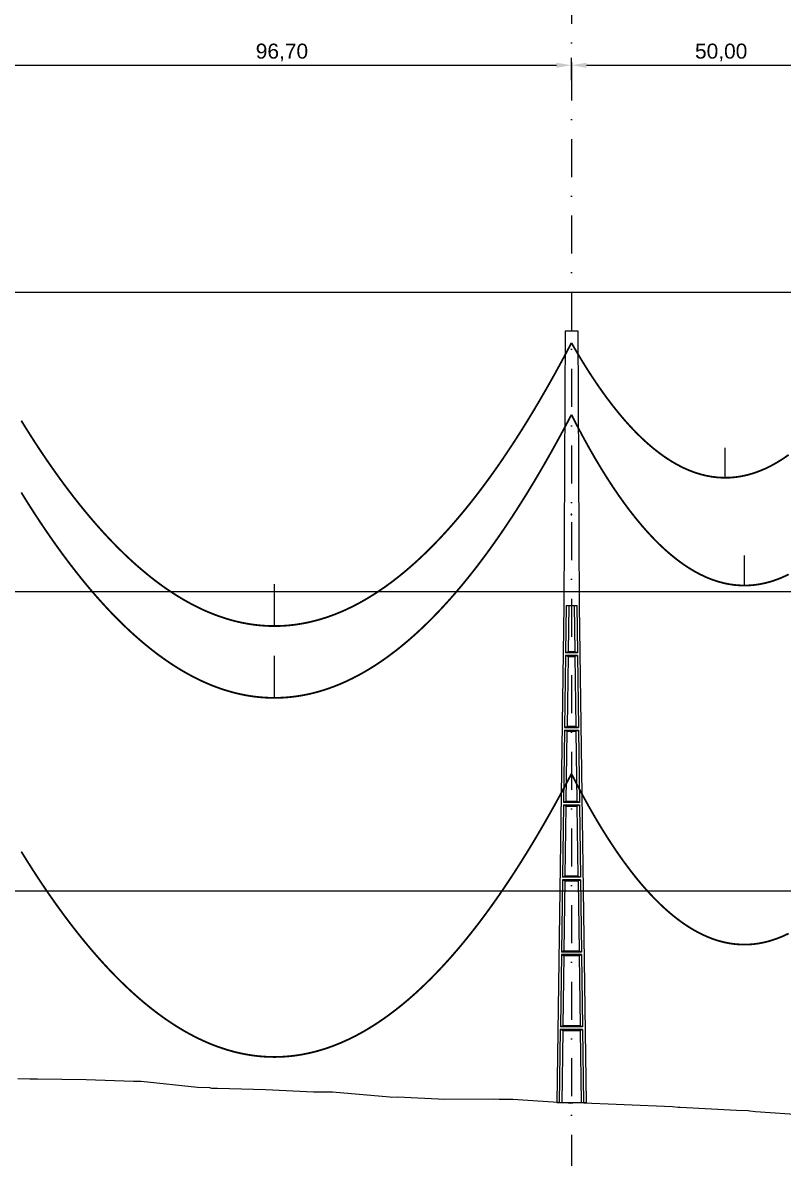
# Model space of a CAD drawing. Header units: metres. Extents: x -121 to 9872, y 3505 to 10721.
# Drawn here: x 9457.8 to 9584.9, y 8755.3 to 8945 of the extents above; entities that cross this region are included whole.
import ezdxf

# ---------------------------------------------------------------- set-up
doc = ezdxf.new("R2010")
doc.units = ezdxf.units.M
doc.header["$PDMODE"] = 2
doc.linetypes.add('DASHDOT', pattern=[25.4, 12.7, -6.35, 0, -6.35])
for name, color, linetype in [('CON-EOL- CA MAGNOLIA', 210, 'Continuous'), ('CON-EOL- PROJEÇÃO', 22, 'Continuous'), ('cotas', 7, 'Continuous'), ('Grade', 9, 'Continuous'), ('Ind.Rot', 8, 'DASHDOT'), ('Modelo_CotaTerreno_Perfil', 7, 'Continuous'), ('POSTE DT', 7, 'Continuous')]:
    doc.layers.add(name, color=color, linetype=linetype)
doc.styles.get("Standard").update_dxf_attribs({"font": 'arial.ttf'})
doc.dimstyles.new('ISO-25', dxfattribs={"dimtxt": 2.5, "dimasz": 2.5, "dimexe": 1.25, "dimexo": 0.625, "dimtad": 1, "dimzin": 1, "dimtxsty": 'Standard', "dimcen": 2.5, "dimaunit": 1, "dimadec": 3, "dimazin": 3, "dimtfac": 1, "dimtmove": 0, "dimatfit": 3, "dimfxlon": 1, "dimarcsym": 0})

# ---------------------------------------------------------------- blocks, each defined once
blk = doc.blocks.new('*U10')
at = {"layer": 'POSTE DT', "extrusion": (0, 1, 0)}
for p, q in [((-3.31, 406.59), (-4.05, 262)), ((-3.31, 406.59), (3.31, 406.59)), ((3.31, 406.59), (4.06, 262)), ((-4.05, 262), (-7.72, 0)), ((-4.05, 262), (-4.05, 262)), ((-2.73, 262), (-3.08, 237.05)), ((-2.73, 262), (2.75, 262)), ((-1.42, 262), (-1.77, 237.57)), ((1.43, 262), (1.77, 237.57)), ((2.75, 262), (3.1, 237.05)), ((4.06, 262), (7.72, 0)), ((-3.1, 235.74), (-3.63, 197.65)), ((3.11, 235.73), (-3.1, 235.74)), ((3.1, 237.05), (-3.08, 237.05)), ((-1.8, 235.21), (-2.32, 198.19)), ((1.8, 235.21), (2.32, 198.19)), ((3.11, 235.73), (3.65, 197.65)), ((-3.65, 196.34), (-4.19, 158.25)), ((-2.35, 195.8), (-2.87, 158.8)), ((2.35, 195.8), (2.87, 158.8)), ((3.66, 196.34), (4.2, 158.25)), ((-4.21, 156.94), (-4.74, 118.85)), ((-2.9, 156.39), (-3.42, 119.41)), ((2.91, 156.39), (3.42, 119.41)), ((4.21, 156.94), (4.75, 118.85)), ((-4.76, 117.54), (-5.29, 79.45)), ((4.77, 117.54), (-4.76, 117.54)), ((4.75, 118.85), (-4.74, 118.85)), ((-3.46, 116.98), (-3.97, 80.02)), ((3.46, 116.98), (3.98, 80.02)), ((4.77, 117.54), (5.3, 79.45)), ((-5.31, 78.14), (-5.85, 40.06)), ((5.32, 78.14), (-5.31, 78.14)), ((5.3, 79.45), (-5.29, 79.45)), ((5.32, 78.14), (5.85, 40.06)), ((-4.01, 77.57), (-4.53, 40.63)), ((4.01, 77.57), (4.53, 40.63)), ((-5.86, 38.74), (-6.41, 0)), ((5.87, 38.74), (-5.86, 38.74)), ((5.85, 40.06), (-5.85, 40.06)), ((-4.56, 38.17), (-5.1, 0)), ((4.56, 38.17), (5.1, 0)), ((5.87, 38.74), (6.41, 0)), ((-6.41, 0), (-7.72, 0)), ((-5.1, 0), (-6.41, 0)), ((5.1, 0), (-5.1, 0)), ((6.41, 0), (5.1, 0)), ((7.72, 0), (6.41, 0))]:
    blk.add_line(p, q, dxfattribs=at)
at = {"layer": 'POSTE DT', "ltscale": 3}
for points in [[(-3.63, 197.65), (3.65, 197.65)], [(-3.65, 196.34), (3.66, 196.34)], [(-4.21, 156.94), (4.21, 156.94)], [(4.2, 158.25), (-4.19, 158.25)]]:
    blk.add_lwpolyline(points, dxfattribs=at)
at = {"layer": 'POSTE DT'}
for points, knots in [([(0.25, 309.94), (0.25, 309.93), (0.25, 309.93), (0.25, 309.92), (0.25, 309.91), (0.25, 309.9), (0.25, 309.89), (0.24, 309.85), (0.22, 309.82), (0.19, 309.77), (0.16, 309.74), (0.11, 309.71), (0.08, 309.7), (0.01, 309.68), (-0.02, 309.68), (-0.08, 309.7), (-0.11, 309.71), (-0.16, 309.74), (-0.18, 309.76), (-0.21, 309.8), (-0.22, 309.82), (-0.24, 309.85), (-0.24, 309.87), (-0.25, 309.89), (-0.25, 309.9), (-0.25, 309.92), (-0.25, 309.92), (-0.25, 309.93), (-0.25, 309.94), (-0.25, 309.95), (-0.25, 309.95), (-0.25, 309.96), (-0.25, 309.97), (-0.24, 310), (-0.23, 310.02), (-0.21, 310.07), (-0.2, 310.09), (-0.15, 310.14), (-0.13, 310.15), (-0.07, 310.18), (-0.03, 310.19), (0.03, 310.19), (0.06, 310.18), (0.12, 310.16), (0.14, 310.14), (0.18, 310.11), (0.2, 310.09), (0.21, 310.06), (0.22, 310.05), (0.23, 310.04), (0.24, 310.01), (0.24, 309.99), (0.25, 309.97), (0.25, 309.96), (0.25, 309.95), (0.25, 309.94), (0.25, 309.94), (0.25, 309.94), (0.25, 309.94)], [-54.728303, -54.728303, -54.728303, -54.728303, -54.309038, -54.309038, -53.647169, -53.647169, -52.532885, -52.532885, -48.86224, -48.86224, -45.282765, -45.282765, -41.52867, -41.52867, -37.867486, -37.867486, -34.454589, -34.454589, -31.301423, -31.301423, -28.48103, -28.48103, -26.961755, -26.961755, -25.7544, -25.7544, -25.136228, -25.136228, -24.64409, -24.64409, -24.094201, -24.094201, -23.191199, -23.191199, -20.494482, -20.494482, -17.342863, -17.342863, -13.645538, -13.645538, -9.835989, -9.835989, -6.296781, -6.296781, -3.005029, -3.005029, 0, 0, 0, 1.527594, 1.527594, 3.697216, 3.697216, 4.489727, 4.489727, 5.01438, 5.01438, 5.095313, 5.095313, 5.095313, 5.095313]), ([(-3.1, 235.74), (-2.88, 235.65), (-2.67, 235.56), (-2.23, 235.39), (-2.02, 235.3), (-1.8, 235.21)], [0.055576, 0.055576, 0.055576, 0.055576, 56.767409, 56.767409, 113.50757, 113.50757, 113.50757, 113.50757]), ([(-1.77, 237.57), (-1.99, 237.49), (-2.21, 237.4), (-2.64, 237.22), (-2.86, 237.14), (-3.08, 237.05)], [0, 0, 0, 0, 56.660495, 56.660495, 113.412826, 113.412826, 113.412826, 113.412826]), ([(-1.8, 235.21), (-1.2, 235.21), (-0.6, 235.21), (0.6, 235.21), (1.2, 235.21), (1.8, 235.21)], [0, 0, 0, 0, 68.567797, 68.567797, 137.136247, 137.136247, 137.136247, 137.136247]), ([(1.77, 237.57), (1.18, 237.57), (0.59, 237.57), (-0.59, 237.57), (-1.18, 237.57), (-1.77, 237.57)], [0, 0, 0, 0, 67.306894, 67.306894, 134.614447, 134.614447, 134.614447, 134.614447]), ([(3.1, 237.05), (2.87, 237.14), (2.65, 237.23), (2.21, 237.4), (1.99, 237.49), (1.77, 237.57)], [0, 0, 0, 0, 56.738948, 56.738948, 113.38731, 113.38731, 113.38731, 113.38731]), ([(1.8, 235.21), (2.02, 235.3), (2.24, 235.38), (2.68, 235.56), (2.89, 235.65), (3.11, 235.73)], [0, 0, 0, 0, 56.845349, 56.845349, 113.599799, 113.599799, 113.599799, 113.599799]), ([(-2.32, 198.19), (-2.54, 198.1), (-2.76, 198.01), (-3.2, 197.83), (-3.41, 197.74), (-3.63, 197.65)], [0, 0, 0, 0, 63.412073, 63.412073, 126.777421, 126.777421, 126.777421, 126.777421]), ([(2.32, 198.19), (1.55, 198.19), (0.77, 198.19), (-0.77, 198.19), (-1.55, 198.19), (-2.32, 198.19)], [0, 0, 0, 0, 88.31008, 88.31008, 176.620652, 176.620652, 176.620652, 176.620652]), ([(3.65, 197.65), (3.43, 197.74), (3.2, 197.83), (2.76, 198.01), (2.54, 198.1), (2.32, 198.19)], [0, 0, 0, 0, 63.488119, 63.488119, 126.880939, 126.880939, 126.880939, 126.880939]), ([(-3.65, 196.34), (-3.43, 196.25), (-3.22, 196.16), (-2.78, 195.98), (-2.57, 195.89), (-2.35, 195.8)], [0.054307, 0.054307, 0.054307, 0.054307, 63.527131, 63.527131, 127.063246, 127.063246, 127.063246, 127.063246]), ([(-2.35, 195.8), (-1.57, 195.8), (-0.78, 195.8), (0.79, 195.8), (1.57, 195.8), (2.35, 195.8)], [0, 0, 0, 0, 89.585713, 89.585713, 179.17191, 179.17191, 179.17191, 179.17191]), ([(2.35, 195.8), (2.57, 195.89), (2.79, 195.98), (3.23, 196.16), (3.45, 196.25), (3.66, 196.34)], [0, 0, 0, 0, 63.60246, 63.60246, 127.109696, 127.109696, 127.109696, 127.109696]), ([(-4.21, 156.94), (-3.99, 156.85), (-3.77, 156.75), (-3.34, 156.57), (-3.12, 156.48), (-2.9, 156.39)], [0.053423, 0.053423, 0.053423, 0.053423, 70.429742, 70.429742, 140.90167, 140.90167, 140.90167, 140.90167]), ([(-2.87, 158.8), (-3.09, 158.71), (-3.31, 158.62), (-3.75, 158.43), (-3.97, 158.34), (-4.19, 158.25)], [0, 0, 0, 0, 70.301707, 70.301707, 140.590947, 140.590947, 140.590947, 140.590947]), ([(-2.9, 156.39), (-1.94, 156.39), (-0.97, 156.39), (0.97, 156.39), (1.94, 156.39), (2.91, 156.39)], [0, 0, 0, 0, 110.60219, 110.60219, 221.20473, 221.20473, 221.20473, 221.20473]), ([(2.87, 158.8), (1.92, 158.8), (0.96, 158.8), (-0.96, 158.8), (-1.91, 158.8), (-2.87, 158.8)], [0, 0, 0, 0, 109.314454, 109.314454, 218.629264, 218.629264, 218.629264, 218.629264]), ([(4.2, 158.25), (3.98, 158.34), (3.76, 158.44), (3.31, 158.62), (3.09, 158.71), (2.87, 158.8)], [0, 0, 0, 0, 70.379198, 70.379198, 140.659718, 140.659718, 140.659718, 140.659718]), ([(2.91, 156.39), (3.12, 156.48), (3.34, 156.57), (3.78, 156.75), (4, 156.85), (4.21, 156.94)], [0, 0, 0, 0, 70.506649, 70.506649, 140.914701, 140.914701, 140.914701, 140.914701]), ([(-4.76, 117.54), (-4.54, 117.45), (-4.32, 117.35), (-3.89, 117.17), (-3.67, 117.07), (-3.46, 116.98)], [0.052784, 0.052784, 0.052784, 0.052784, 77.438432, 77.438432, 154.950301, 154.950301, 154.950301, 154.950301]), ([(-3.42, 119.41), (-3.64, 119.32), (-3.86, 119.23), (-4.3, 119.04), (-4.52, 118.95), (-4.74, 118.85)], [0, 0, 0, 0, 77.299547, 77.299547, 154.618634, 154.618634, 154.618634, 154.618634]), ([(-3.46, 116.98), (-2.3, 116.98), (-1.15, 116.98), (1.15, 116.98), (2.31, 116.98), (3.46, 116.98)], [0, 0, 0, 0, 131.617604, 131.617604, 263.235447, 263.235447, 263.235447, 263.235447]), ([(3.42, 119.41), (2.28, 119.41), (1.14, 119.41), (-1.14, 119.41), (-2.28, 119.41), (-3.42, 119.41)], [0, 0, 0, 0, 130.319901, 130.319901, 260.640046, 260.640046, 260.640046, 260.640046]), ([(4.75, 118.85), (4.53, 118.95), (4.31, 119.04), (3.87, 119.23), (3.64, 119.32), (3.42, 119.41)], [0, 0, 0, 0, 77.381597, 77.381597, 154.66183, 154.66183, 154.66183, 154.66183]), ([(3.46, 116.98), (3.68, 117.07), (3.89, 117.17), (4.33, 117.35), (4.55, 117.45), (4.77, 117.54)], [0, 0, 0, 0, 77.520013, 77.520013, 154.938747, 154.938747, 154.938747, 154.938747]), ([(-5.31, 78.14), (-5.09, 78.05), (-4.88, 77.95), (-4.44, 77.76), (-4.23, 77.67), (-4.01, 77.57)], [0.052308, 0.052308, 0.052308, 0.052308, 84.527725, 84.527725, 169.158824, 169.158824, 169.158824, 169.158824]), ([(-3.97, 80.02), (-4.19, 79.93), (-4.41, 79.83), (-4.85, 79.64), (-5.07, 79.55), (-5.29, 79.45)], [0, 0, 0, 0, 84.379671, 84.379671, 168.809376, 168.809376, 168.809376, 168.809376]), ([(3.98, 80.02), (2.65, 80.02), (1.33, 80.02), (-1.32, 80.02), (-2.65, 80.02), (-3.97, 80.02)], [0, 0, 0, 0, 151.326157, 151.326157, 302.652465, 302.652465, 302.652465, 302.652465]), ([(5.3, 79.45), (5.08, 79.55), (4.86, 79.64), (4.42, 79.83), (4.2, 79.93), (3.98, 80.02)], [0, 0, 0, 0, 84.46863, 84.46863, 168.833721, 168.833721, 168.833721, 168.833721]), ([(4.01, 77.57), (4.23, 77.67), (4.45, 77.76), (4.88, 77.95), (5.1, 78.05), (5.32, 78.14)], [0, 0, 0, 0, 84.616316, 84.616316, 169.129178, 169.129178, 169.129178, 169.129178]), ([(-4.01, 77.57), (-2.67, 77.57), (-1.34, 77.57), (1.34, 77.57), (2.67, 77.57), (4.01, 77.57)], [0, 0, 0, 0, 152.632212, 152.632212, 305.264569, 305.264569, 305.264569, 305.264569]), ([(-5.86, 38.74), (-5.65, 38.65), (-5.43, 38.55), (-5, 38.36), (-4.78, 38.26), (-4.56, 38.17)], [0.026524, 0.026524, 0.026524, 0.026524, 91.679563, 91.679563, 183.466041, 183.466041, 183.466041, 183.466041]), ([(-4.53, 40.63), (-4.75, 40.53), (-4.97, 40.44), (-5.41, 40.25), (-5.63, 40.15), (-5.85, 40.06)], [0, 0, 0, 0, 91.523648, 91.523648, 183.126775, 183.126775, 183.126775, 183.126775]), ([(-4.56, 38.17), (-3.04, 38.17), (-1.52, 38.17), (1.52, 38.17), (3.04, 38.17), (4.56, 38.17)], [0, 0, 0, 0, 173.646192, 173.646192, 347.292451, 347.292451, 347.292451, 347.292451]), ([(4.53, 40.63), (3.02, 40.63), (1.51, 40.63), (-1.51, 40.63), (-3.02, 40.63), (-4.53, 40.63)], [0, 0, 0, 0, 172.33304, 172.33304, 344.666151, 344.666151, 344.666151, 344.666151]), ([(5.85, 40.06), (5.63, 40.15), (5.41, 40.25), (4.97, 40.44), (4.75, 40.53), (4.53, 40.63)], [0, 0, 0, 0, 91.621326, 91.621326, 183.137324, 183.137324, 183.137324, 183.137324]), ([(4.56, 38.17), (4.78, 38.26), (5, 38.36), (5.43, 38.55), (5.65, 38.65), (5.87, 38.74)], [0, 0, 0, 0, 91.776928, 91.776928, 183.448614, 183.448614, 183.448614, 183.448614])]:
    blk.add_open_spline(points, degree=3, knots=knots, dxfattribs=at)
blk = doc.blocks.new('*D160')
at = {"layer": 'cotas', "color": 0, "lineweight": -2, "transparency": 16777216}
for p, q in [((9452.77, 8935.43), (9452.77, 8939.18)), ((9549.47, 8935.43), (9549.47, 8939.18)), ((9455.27, 8937.93), (9546.97, 8937.93))]:
    blk.add_line(p, q, dxfattribs=at)
at = {"layer": 'cotas', "color": 0, "transparency": 16777216}
for points in [[(9455.27, 8938.35), (9455.27, 8937.51), (9452.77, 8937.93)], [(9546.97, 8938.35), (9546.97, 8937.51), (9549.47, 8937.93)]]:
    blk.add_solid(points, dxfattribs=at)
at = {"layer": 'Defpoints', "color": 0, "transparency": 16777216}
for p in [(9549.47, 8937.93), (9549.47, 8893.54), (9452.77, 8888.82)]:
    blk.add_point(p, dxfattribs=at)
at = {"layer": 'cotas', "color": 0, "transparency": 16777216, "insert": (9501.12, 8940.06), "char_height": 2.5, "attachment_point": 5}
blk.add_mtext('96,70', dxfattribs=at)
blk = doc.blocks.new('*D161')
at = {"layer": 'cotas', "color": 0, "lineweight": -2, "transparency": 16777216}
for p, q in [((9549.47, 8935.43), (9549.47, 8939.18)), ((9599.48, 8935.43), (9599.48, 8939.18)), ((9551.97, 8937.93), (9596.98, 8937.93))]:
    blk.add_line(p, q, dxfattribs=at)
at = {"layer": 'cotas', "color": 0, "transparency": 16777216}
for points in [[(9551.97, 8938.35), (9551.97, 8937.51), (9549.47, 8937.93)], [(9596.98, 8938.35), (9596.98, 8937.51), (9599.48, 8937.93)]]:
    blk.add_solid(points, dxfattribs=at)
at = {"layer": 'Defpoints', "color": 0, "transparency": 16777216}
for p in [(9599.48, 8937.93), (9549.47, 8893.54), (9599.48, 8891.22)]:
    blk.add_point(p, dxfattribs=at)
at = {"layer": 'cotas', "color": 0, "transparency": 16777216, "insert": (9574.48, 8940.06), "char_height": 2.5, "attachment_point": 5}
blk.add_mtext('50,00', dxfattribs=at)

msp = doc.modelspace()

# ---------------------------------------------------------------- linework, layer by layer
at = {"layer": 'CON-EOL- CA MAGNOLIA'}
for p, q in [((9575.154, 8869.004), (9575.154, 8874.004)), ((9578.365, 8850.997), (9578.365, 8855.997)), ((9499.859, 8844.227), (9499.859, 8851.227)), ((9499.859, 8832.227), (9499.859, 8839.227)), ((9499.859, 8832.227), (9499.859, 8839.227))]:
    msp.add_line(p, q, dxfattribs=at)
at = {"layer": 'CON-EOL- CA MAGNOLIA', "const_width": 0.3}
for points in [[(9457.586, 8878.542), (9458.067, 8877.764), (9458.548, 8876.995), (9459.029, 8876.235), (9459.51, 8875.483), (9459.991, 8874.741), (9460.473, 8874.007), (9460.954, 8873.283), (9461.435, 8872.567), (9461.916, 8871.861), (9462.397, 8871.163), (9462.878, 8870.475), (9463.359, 8869.795), (9463.84, 8869.125), (9464.321, 8868.463), (9464.802, 8867.81), (9465.283, 8867.166), (9465.765, 8866.531), (9466.246, 8865.906), (9466.727, 8865.289), (9467.208, 8864.681), (9467.689, 8864.082), (9468.17, 8863.491), (9468.651, 8862.91), (9469.132, 8862.338), (9469.613, 8861.775), (9470.094, 8861.22), (9470.575, 8860.675), (9471.057, 8860.138), (9471.538, 8859.611), (9472.019, 8859.092), (9472.5, 8858.582), (9472.981, 8858.081), (9473.462, 8857.589), (9473.943, 8857.106), (9474.424, 8856.632), (9474.905, 8856.167), (9475.386, 8855.71), (9475.868, 8855.263), (9476.349, 8854.825), (9476.83, 8854.395), (9477.311, 8853.974), (9477.792, 8853.563), (9478.273, 8853.16), (9478.754, 8852.766), (9479.235, 8852.381), (9479.716, 8852.004), (9480.197, 8851.637), (9480.678, 8851.279), (9481.16, 8850.929), (9481.641, 8850.589), (9482.122, 8850.257), (9482.603, 8849.934), (9483.084, 8849.62), (9483.565, 8849.315), (9484.046, 8849.019), (9484.527, 8848.732), (9485.008, 8848.453), (9485.489, 8848.184), (9485.971, 8847.923), (9486.452, 8847.672), (9486.933, 8847.429), (9487.414, 8847.195), (9487.895, 8846.97), (9488.376, 8846.754), (9488.857, 8846.546), (9489.338, 8846.348), (9489.819, 8846.158), (9490.3, 8845.978), (9490.781, 8845.806), (9491.263, 8845.643), (9491.744, 8845.489), (9492.225, 8845.343), (9492.706, 8845.207), (9493.187, 8845.08), (9493.668, 8844.961), (9494.149, 8844.851), (9494.63, 8844.751), (9495.111, 8844.658), (9495.592, 8844.575), (9496.074, 8844.501), (9496.555, 8844.436), (9497.036, 8844.379), (9497.517, 8844.332), (9497.998, 8844.293), (9498.479, 8844.263), (9498.96, 8844.242), (9499.441, 8844.23), (9499.922, 8844.227), (9500.403, 8844.232), (9500.884, 8844.247), (9501.366, 8844.27), (9501.847, 8844.302), (9502.328, 8844.344), (9502.809, 8844.394), (9503.29, 8844.452), (9503.771, 8844.52), (9504.252, 8844.597), (9504.733, 8844.682), (9505.214, 8844.776), (9505.695, 8844.879), (9506.176, 8844.992), (9506.658, 8845.112), (9507.139, 8845.242), (9507.62, 8845.381), (9508.101, 8845.529), (9508.582, 8845.685), (9509.063, 8845.85), (9509.544, 8846.024), (9510.025, 8846.208), (9510.506, 8846.399), (9510.987, 8846.6), (9511.469, 8846.81), (9511.95, 8847.028), (9512.431, 8847.256), (9512.912, 8847.492), (9513.393, 8847.737), (9513.874, 8847.992), (9514.355, 8848.254), (9514.836, 8848.526), (9515.317, 8848.807), (9515.798, 8849.097), (9516.279, 8849.395), (9516.761, 8849.703), (9517.242, 8850.019), (9517.723, 8850.344), (9518.204, 8850.678), (9518.685, 8851.021), (9519.166, 8851.373), (9519.647, 8851.734), (9520.128, 8852.103), (9520.609, 8852.482), (9521.09, 8852.869), (9521.572, 8853.265), (9522.053, 8853.671), (9522.534, 8854.085), (9523.015, 8854.508), (9523.496, 8854.94), (9523.977, 8855.381), (9524.458, 8855.831), (9524.939, 8856.289), (9525.42, 8856.757), (9525.901, 8857.233), (9526.382, 8857.719), (9526.864, 8858.213), (9527.345, 8858.716), (9527.826, 8859.228), (9528.307, 8859.749), (9528.788, 8860.279), (9529.269, 8860.818), (9529.75, 8861.366), (9530.231, 8861.923), (9530.712, 8862.489), (9531.193, 8863.063), (9531.675, 8863.647), (9532.156, 8864.239), (9532.637, 8864.841), (9533.118, 8865.451), (9533.599, 8866.07), (9534.08, 8866.699), (9534.561, 8867.336), (9535.042, 8867.982), (9535.523, 8868.637), (9536.004, 8869.301), (9536.485, 8869.974), (9536.967, 8870.656), (9537.448, 8871.347), (9537.929, 8872.047), (9538.41, 8872.756), (9538.891, 8873.474), (9539.372, 8874.201), (9539.853, 8874.936), (9540.334, 8875.681), (9540.815, 8876.435), (9541.296, 8877.198), (9541.777, 8877.969), (9542.259, 8878.75), (9542.74, 8879.54), (9543.221, 8880.338), (9543.702, 8881.146), (9544.183, 8881.962), (9544.664, 8882.788), (9545.145, 8883.623), (9545.626, 8884.466), (9546.107, 8885.319), (9546.588, 8886.181), (9547.07, 8887.051), (9547.551, 8887.931), (9548.032, 8888.82), (9548.513, 8889.718), (9548.994, 8890.624), (9549.475, 8891.54)], [(9585.752, 8872.834), (9584.772, 8872.158), (9583.791, 8871.548), (9582.811, 8871.003), (9581.831, 8870.523), (9580.85, 8870.11), (9579.87, 8869.762), (9578.889, 8869.479), (9577.909, 8869.262), (9576.928, 8869.111), (9575.948, 8869.025), (9574.967, 8869.005), (9573.987, 8869.05), (9573.006, 8869.161), (9572.026, 8869.337), (9571.045, 8869.579), (9570.065, 8869.887), (9569.084, 8870.26), (9568.104, 8870.698), (9567.123, 8871.203), (9566.143, 8871.773), (9565.163, 8872.408), (9564.182, 8873.11), (9563.202, 8873.877), (9562.221, 8874.709), (9561.241, 8875.608), (9560.26, 8876.572), (9559.28, 8877.602), (9558.299, 8878.699), (9557.319, 8879.861), (9556.338, 8881.089), (9555.358, 8882.383), (9554.377, 8883.744), (9553.397, 8885.17), (9552.416, 8886.663), (9551.436, 8888.222), (9550.455, 8889.848), (9549.475, 8891.54)], [(9457.586, 8866.542), (9458.067, 8865.764), (9458.548, 8864.995), (9459.029, 8864.234), (9459.51, 8863.483), (9459.991, 8862.741), (9460.473, 8862.007), (9460.954, 8861.283), (9461.435, 8860.567), (9461.916, 8859.861), (9462.397, 8859.163), (9462.878, 8858.475), (9463.359, 8857.795), (9463.84, 8857.125), (9464.321, 8856.463), (9464.802, 8855.81), (9465.283, 8855.166), (9465.765, 8854.532), (9466.246, 8853.906), (9466.727, 8853.289), (9467.208, 8852.681), (9467.689, 8852.082), (9468.17, 8851.491), (9468.651, 8850.91), (9469.132, 8850.338), (9469.613, 8849.775), (9470.094, 8849.22), (9470.575, 8848.675), (9471.057, 8848.138), (9471.538, 8847.611), (9472.019, 8847.092), (9472.5, 8846.582), (9472.981, 8846.081), (9473.462, 8845.589), (9473.943, 8845.106), (9474.424, 8844.632), (9474.905, 8844.167), (9475.386, 8843.711), (9475.868, 8843.263), (9476.349, 8842.825), (9476.83, 8842.395), (9477.311, 8841.974), (9477.792, 8841.563), (9478.273, 8841.16), (9478.754, 8840.766), (9479.235, 8840.381), (9479.716, 8840.005), (9480.197, 8839.637), (9480.678, 8839.279), (9481.16, 8838.929), (9481.641, 8838.589), (9482.122, 8838.257), (9482.603, 8837.934), (9483.084, 8837.62), (9483.565, 8837.315), (9484.046, 8837.019), (9484.527, 8836.732), (9485.008, 8836.453), (9485.489, 8836.184), (9485.971, 8835.923), (9486.452, 8835.672), (9486.933, 8835.429), (9487.414, 8835.195), (9487.895, 8834.97), (9488.376, 8834.754), (9488.857, 8834.546), (9489.338, 8834.348), (9489.819, 8834.158), (9490.3, 8833.977), (9490.781, 8833.806), (9491.263, 8833.643), (9491.744, 8833.489), (9492.225, 8833.343), (9492.706, 8833.207), (9493.187, 8833.08), (9493.668, 8832.961), (9494.149, 8832.851), (9494.63, 8832.751), (9495.111, 8832.659), (9495.592, 8832.575), (9496.074, 8832.501), (9496.555, 8832.436), (9497.036, 8832.379), (9497.517, 8832.332), (9497.998, 8832.293), (9498.479, 8832.263), (9498.96, 8832.242), (9499.441, 8832.23), (9499.922, 8832.227), (9500.403, 8832.232), (9500.884, 8832.247), (9501.366, 8832.27), (9501.847, 8832.302), (9502.328, 8832.344), (9502.809, 8832.393), (9503.29, 8832.452), (9503.771, 8832.52), (9504.252, 8832.597), (9504.733, 8832.682), (9505.214, 8832.776), (9505.695, 8832.88), (9506.176, 8832.992), (9506.658, 8833.112), (9507.139, 8833.242), (9507.62, 8833.381), (9508.101, 8833.529), (9508.582, 8833.685), (9509.063, 8833.85), (9509.544, 8834.024), (9510.025, 8834.207), (9510.506, 8834.399), (9510.987, 8834.6), (9511.469, 8834.81), (9511.95, 8835.028), (9512.431, 8835.256), (9512.912, 8835.492), (9513.393, 8835.737), (9513.874, 8835.991), (9514.355, 8836.254), (9514.836, 8836.526), (9515.317, 8836.807), (9515.798, 8837.097), (9516.279, 8837.395), (9516.761, 8837.703), (9517.242, 8838.019), (9517.723, 8838.344), (9518.204, 8838.678), (9518.685, 8839.021), (9519.166, 8839.373), (9519.647, 8839.734), (9520.128, 8840.103), (9520.609, 8840.482), (9521.09, 8840.869), (9521.572, 8841.266), (9522.053, 8841.671), (9522.534, 8842.085), (9523.015, 8842.508), (9523.496, 8842.94), (9523.977, 8843.381), (9524.458, 8843.83), (9524.939, 8844.289), (9525.42, 8844.757), (9525.901, 8845.233), (9526.382, 8845.719), (9526.864, 8846.213), (9527.345, 8846.716), (9527.826, 8847.228), (9528.307, 8847.749), (9528.788, 8848.279), (9529.269, 8848.818), (9529.75, 8849.366), (9530.231, 8849.923), (9530.712, 8850.489), (9531.193, 8851.063), (9531.675, 8851.647), (9532.156, 8852.239), (9532.637, 8852.841), (9533.118, 8853.451), (9533.599, 8854.07), (9534.08, 8854.699), (9534.561, 8855.336), (9535.042, 8855.982), (9535.523, 8856.637), (9536.004, 8857.301), (9536.485, 8857.974), (9536.967, 8858.656), (9537.448, 8859.347), (9537.929, 8860.047), (9538.41, 8860.756), (9538.891, 8861.474), (9539.372, 8862.201), (9539.853, 8862.936), (9540.334, 8863.681), (9540.815, 8864.435), (9541.296, 8865.198), (9541.777, 8865.969), (9542.259, 8866.75), (9542.74, 8867.54), (9543.221, 8868.338), (9543.702, 8869.146), (9544.183, 8869.962), (9544.664, 8870.788), (9545.145, 8871.623), (9545.626, 8872.466), (9546.107, 8873.319), (9546.588, 8874.181), (9547.07, 8875.051), (9547.551, 8875.931), (9548.032, 8876.82), (9548.513, 8877.717), (9548.994, 8878.624), (9549.475, 8879.54)], [(9457.586, 8866.542), (9458.067, 8865.764), (9458.548, 8864.995), (9459.029, 8864.235), (9459.51, 8863.483), (9459.991, 8862.741), (9460.473, 8862.007), (9460.954, 8861.283), (9461.435, 8860.567), (9461.916, 8859.861), (9462.397, 8859.163), (9462.878, 8858.475), (9463.359, 8857.795), (9463.84, 8857.125), (9464.321, 8856.463), (9464.802, 8855.81), (9465.283, 8855.166), (9465.765, 8854.531), (9466.246, 8853.906), (9466.727, 8853.289), (9467.208, 8852.681), (9467.689, 8852.082), (9468.17, 8851.491), (9468.651, 8850.91), (9469.132, 8850.338), (9469.613, 8849.775), (9470.094, 8849.22), (9470.575, 8848.675), (9471.057, 8848.138), (9471.538, 8847.611), (9472.019, 8847.092), (9472.5, 8846.582), (9472.981, 8846.081), (9473.462, 8845.589), (9473.943, 8845.106), (9474.424, 8844.632), (9474.905, 8844.167), (9475.386, 8843.71), (9475.868, 8843.263), (9476.349, 8842.825), (9476.83, 8842.395), (9477.311, 8841.974), (9477.792, 8841.563), (9478.273, 8841.16), (9478.754, 8840.766), (9479.235, 8840.381), (9479.716, 8840.004), (9480.197, 8839.637), (9480.678, 8839.279), (9481.16, 8838.929), (9481.641, 8838.589), (9482.122, 8838.257), (9482.603, 8837.934), (9483.084, 8837.62), (9483.565, 8837.315), (9484.046, 8837.019), (9484.527, 8836.732), (9485.008, 8836.454), (9485.489, 8836.184), (9485.971, 8835.923), (9486.452, 8835.672), (9486.933, 8835.429), (9487.414, 8835.195), (9487.895, 8834.97), (9488.376, 8834.754), (9488.857, 8834.546), (9489.338, 8834.348), (9489.819, 8834.158), (9490.3, 8833.978), (9490.781, 8833.806), (9491.263, 8833.643), (9491.744, 8833.489), (9492.225, 8833.343), (9492.706, 8833.207), (9493.187, 8833.08), (9493.668, 8832.961), (9494.149, 8832.851), (9494.63, 8832.751), (9495.111, 8832.658), (9495.592, 8832.575), (9496.074, 8832.501), (9496.555, 8832.436), (9497.036, 8832.379), (9497.517, 8832.332), (9497.998, 8832.293), (9498.479, 8832.263), (9498.96, 8832.242), (9499.441, 8832.23), (9499.922, 8832.227), (9500.403, 8832.232), (9500.884, 8832.247), (9501.366, 8832.27), (9501.847, 8832.302), (9502.328, 8832.344), (9502.809, 8832.394), (9503.29, 8832.452), (9503.771, 8832.52), (9504.252, 8832.597), (9504.733, 8832.682), (9505.214, 8832.776), (9505.695, 8832.879), (9506.176, 8832.992), (9506.658, 8833.112), (9507.139, 8833.242), (9507.62, 8833.381), (9508.101, 8833.528), (9508.582, 8833.685), (9509.063, 8833.85), (9509.544, 8834.024), (9510.025, 8834.208), (9510.506, 8834.399), (9510.987, 8834.6), (9511.469, 8834.81), (9511.95, 8835.028), (9512.431, 8835.256), (9512.912, 8835.492), (9513.393, 8835.737), (9513.874, 8835.991), (9514.355, 8836.254), (9514.836, 8836.526), (9515.317, 8836.807), (9515.798, 8837.097), (9516.279, 8837.395), (9516.761, 8837.703), (9517.242, 8838.019), (9517.723, 8838.344), (9518.204, 8838.678), (9518.685, 8839.021), (9519.166, 8839.373), (9519.647, 8839.734), (9520.128, 8840.103), (9520.609, 8840.482), (9521.09, 8840.869), (9521.572, 8841.265), (9522.053, 8841.671), (9522.534, 8842.085), (9523.015, 8842.508), (9523.496, 8842.94), (9523.977, 8843.381), (9524.458, 8843.831), (9524.939, 8844.289), (9525.42, 8844.757), (9525.901, 8845.233), (9526.382, 8845.719), (9526.864, 8846.213), (9527.345, 8846.716), (9527.826, 8847.228), (9528.307, 8847.749), (9528.788, 8848.279), (9529.269, 8848.818), (9529.75, 8849.366), (9530.231, 8849.923), (9530.712, 8850.489), (9531.193, 8851.063), (9531.675, 8851.647), (9532.156, 8852.239), (9532.637, 8852.841), (9533.118, 8853.451), (9533.599, 8854.07), (9534.08, 8854.699), (9534.561, 8855.336), (9535.042, 8855.982), (9535.523, 8856.637), (9536.004, 8857.301), (9536.485, 8857.974), (9536.967, 8858.656), (9537.448, 8859.347), (9537.929, 8860.047), (9538.41, 8860.756), (9538.891, 8861.474), (9539.372, 8862.201), (9539.853, 8862.936), (9540.334, 8863.681), (9540.815, 8864.435), (9541.296, 8865.198), (9541.777, 8865.969), (9542.259, 8866.75), (9542.74, 8867.54), (9543.221, 8868.338), (9543.702, 8869.146), (9544.183, 8869.962), (9544.664, 8870.788), (9545.145, 8871.623), (9545.626, 8872.466), (9546.107, 8873.319), (9546.588, 8874.181), (9547.07, 8875.051), (9547.551, 8875.931), (9548.032, 8876.82), (9548.513, 8877.718), (9548.994, 8878.624), (9549.475, 8879.54)], [(9585.752, 8852.858), (9584.772, 8852.396), (9583.791, 8852.001), (9582.811, 8851.671), (9581.831, 8851.406), (9580.85, 8851.207), (9579.87, 8851.074), (9578.889, 8851.006), (9577.909, 8851.004), (9576.928, 8851.067), (9575.948, 8851.196), (9574.967, 8851.39), (9573.987, 8851.65), (9573.006, 8851.976), (9572.026, 8852.367), (9571.045, 8852.823), (9570.065, 8853.346), (9569.084, 8853.934), (9568.104, 8854.587), (9567.123, 8855.307), (9566.143, 8856.092), (9565.163, 8856.942), (9564.182, 8857.859), (9563.202, 8858.842), (9562.221, 8859.89), (9561.241, 8861.004), (9560.26, 8862.184), (9559.28, 8863.431), (9558.299, 8864.743), (9557.319, 8866.122), (9556.338, 8867.567), (9555.358, 8869.078), (9554.377, 8870.655), (9553.397, 8872.299), (9552.416, 8874.009), (9551.436, 8875.786), (9550.455, 8877.63), (9549.475, 8879.54)]]:
    msp.add_lwpolyline(points, dxfattribs=at)
at = {"layer": 'CON-EOL- PROJEÇÃO', "const_width": 0.3}
for points in [[(9457.586, 8806.542), (9458.067, 8805.764), (9458.548, 8804.995), (9459.029, 8804.235), (9459.51, 8803.483), (9459.991, 8802.741), (9460.473, 8802.007), (9460.954, 8801.283), (9461.435, 8800.567), (9461.916, 8799.861), (9462.397, 8799.163), (9462.878, 8798.475), (9463.359, 8797.795), (9463.84, 8797.125), (9464.321, 8796.463), (9464.802, 8795.81), (9465.283, 8795.166), (9465.765, 8794.531), (9466.246, 8793.906), (9466.727, 8793.289), (9467.208, 8792.681), (9467.689, 8792.082), (9468.17, 8791.491), (9468.651, 8790.91), (9469.132, 8790.338), (9469.613, 8789.775), (9470.094, 8789.22), (9470.575, 8788.675), (9471.057, 8788.138), (9471.538, 8787.611), (9472.019, 8787.092), (9472.5, 8786.582), (9472.981, 8786.081), (9473.462, 8785.589), (9473.943, 8785.106), (9474.424, 8784.632), (9474.905, 8784.167), (9475.386, 8783.71), (9475.868, 8783.263), (9476.349, 8782.825), (9476.83, 8782.395), (9477.311, 8781.974), (9477.792, 8781.563), (9478.273, 8781.16), (9478.754, 8780.766), (9479.235, 8780.381), (9479.716, 8780.004), (9480.197, 8779.637), (9480.678, 8779.279), (9481.16, 8778.929), (9481.641, 8778.589), (9482.122, 8778.257), (9482.603, 8777.934), (9483.084, 8777.62), (9483.565, 8777.315), (9484.046, 8777.019), (9484.527, 8776.732), (9485.008, 8776.453), (9485.489, 8776.184), (9485.971, 8775.923), (9486.452, 8775.672), (9486.933, 8775.429), (9487.414, 8775.195), (9487.895, 8774.97), (9488.376, 8774.754), (9488.857, 8774.546), (9489.338, 8774.348), (9489.819, 8774.158), (9490.3, 8773.978), (9490.781, 8773.806), (9491.263, 8773.643), (9491.744, 8773.489), (9492.225, 8773.343), (9492.706, 8773.207), (9493.187, 8773.08), (9493.668, 8772.961), (9494.149, 8772.851), (9494.63, 8772.751), (9495.111, 8772.658), (9495.592, 8772.575), (9496.074, 8772.501), (9496.555, 8772.436), (9497.036, 8772.379), (9497.517, 8772.332), (9497.998, 8772.293), (9498.479, 8772.263), (9498.96, 8772.242), (9499.441, 8772.23), (9499.922, 8772.227), (9500.403, 8772.232), (9500.884, 8772.247), (9501.366, 8772.27), (9501.847, 8772.302), (9502.328, 8772.344), (9502.809, 8772.393), (9503.29, 8772.452), (9503.771, 8772.52), (9504.252, 8772.597), (9504.733, 8772.682), (9505.214, 8772.776), (9505.695, 8772.879), (9506.176, 8772.992), (9506.658, 8773.112), (9507.139, 8773.242), (9507.62, 8773.381), (9508.101, 8773.529), (9508.582, 8773.685), (9509.063, 8773.85), (9509.544, 8774.024), (9510.025, 8774.208), (9510.506, 8774.399), (9510.987, 8774.6), (9511.469, 8774.81), (9511.95, 8775.028), (9512.431, 8775.256), (9512.912, 8775.492), (9513.393, 8775.737), (9513.874, 8775.992), (9514.355, 8776.254), (9514.836, 8776.526), (9515.317, 8776.807), (9515.798, 8777.097), (9516.279, 8777.395), (9516.761, 8777.703), (9517.242, 8778.019), (9517.723, 8778.344), (9518.204, 8778.678), (9518.685, 8779.021), (9519.166, 8779.373), (9519.647, 8779.734), (9520.128, 8780.103), (9520.609, 8780.482), (9521.09, 8780.869), (9521.572, 8781.265), (9522.053, 8781.671), (9522.534, 8782.085), (9523.015, 8782.508), (9523.496, 8782.94), (9523.977, 8783.381), (9524.458, 8783.831), (9524.939, 8784.289), (9525.42, 8784.757), (9525.901, 8785.233), (9526.382, 8785.719), (9526.864, 8786.213), (9527.345, 8786.716), (9527.826, 8787.228), (9528.307, 8787.749), (9528.788, 8788.279), (9529.269, 8788.818), (9529.75, 8789.366), (9530.231, 8789.923), (9530.712, 8790.489), (9531.193, 8791.063), (9531.675, 8791.647), (9532.156, 8792.239), (9532.637, 8792.841), (9533.118, 8793.451), (9533.599, 8794.07), (9534.08, 8794.699), (9534.561, 8795.336), (9535.042, 8795.982), (9535.523, 8796.637), (9536.004, 8797.301), (9536.485, 8797.974), (9536.967, 8798.656), (9537.448, 8799.347), (9537.929, 8800.047), (9538.41, 8800.756), (9538.891, 8801.474), (9539.372, 8802.201), (9539.853, 8802.936), (9540.334, 8803.681), (9540.815, 8804.435), (9541.296, 8805.198), (9541.777, 8805.969), (9542.259, 8806.75), (9542.74, 8807.54), (9543.221, 8808.338), (9543.702, 8809.146), (9544.183, 8809.963), (9544.664, 8810.788), (9545.145, 8811.623), (9545.626, 8812.466), (9546.107, 8813.319), (9546.588, 8814.181), (9547.07, 8815.051), (9547.551, 8815.931), (9548.032, 8816.82), (9548.513, 8817.718), (9548.994, 8818.624), (9549.475, 8819.54)], [(9585.752, 8792.858), (9584.772, 8792.396), (9583.791, 8792.001), (9582.811, 8791.671), (9581.831, 8791.406), (9580.85, 8791.207), (9579.87, 8791.074), (9578.889, 8791.006), (9577.909, 8791.004), (9576.928, 8791.067), (9575.948, 8791.196), (9574.967, 8791.39), (9573.987, 8791.65), (9573.006, 8791.976), (9572.026, 8792.367), (9571.045, 8792.823), (9570.065, 8793.346), (9569.084, 8793.934), (9568.104, 8794.587), (9567.123, 8795.307), (9566.143, 8796.092), (9565.163, 8796.942), (9564.182, 8797.859), (9563.202, 8798.842), (9562.221, 8799.89), (9561.241, 8801.004), (9560.26, 8802.184), (9559.28, 8803.431), (9558.299, 8804.743), (9557.319, 8806.122), (9556.338, 8807.567), (9555.358, 8809.078), (9554.377, 8810.655), (9553.397, 8812.299), (9552.416, 8814.009), (9551.436, 8815.786), (9550.455, 8817.63), (9549.475, 8819.54)]]:
    msp.add_lwpolyline(points, dxfattribs=at)
at = {"layer": 'Grade'}
for points in [[(0, 8900), (9859.453, 8900)], [(0, 8850), (9859.453, 8850)], [(0, 8800), (9859.453, 8800)]]:
    msp.add_lwpolyline(points, dxfattribs=at)
at = {"layer": 'Ind.Rot', "linetype": 'DASHDOT', "ltscale": 0.5}
msp.add_lwpolyline([(9549.475, 10500), (9549.475, 8300)], dxfattribs=at)
at = {"layer": 'Modelo_CotaTerreno_Perfil', "linetype": 'Continuous', "lineweight": -3}
msp.add_lwpolyline([(9457.033, 8768.629), (9458.995, 8768.572), (9459.339, 8768.562), (9460.322, 8768.546), (9468.411, 8768.431), (9476.348, 8768.2), (9477.322, 8768.174), (9477.633, 8768.17), (9487.029, 8767.153), (9489.035, 8767.098), (9489.343, 8767.036), (9490.335, 8766.992), (9498.38, 8766.792), (9506.368, 8766.406), (9507.333, 8766.377), (9507.65, 8766.416), (9509.587, 8766.376), (9519.134, 8765.556), (9519.461, 8765.513), (9520.451, 8765.55), (9528.328, 8765.189), (9536.394, 8765.244), (9537.378, 8765.17), (9537.695, 8765.2), (9539.709, 8765.147), (9548.944, 8764.578), (9549.277, 8764.527), (9550.22, 8764.598), (9558.295, 8764.256), (9566.327, 8763.974), (9567.314, 8763.826), (9567.611, 8763.853), (9577.059, 8763.332), (9578.99, 8763.27), (9579.294, 8763.227), (9580.24, 8763.121), (9588.409, 8762.536)], dxfattribs=at)

# ---------------------------------------------------------------- block references
at = {"layer": 'POSTE DT', "xscale": 0.3172702451939489, "yscale": 0.3172702451939489, "zscale": 0.3172702451939489}
msp.add_blockref('*U10', (9549.475, 8764.54), dxfattribs=at)

# ---------------------------------------------------------------- dimensions: what is measured, and where the dimension line sits
at = {"layer": 'cotas'}
for base, p1, p2, picture, middle in [((9549.475, 8937.931), (9452.775, 8888.82), (9549.475, 8893.54), '*D160', (9501.125, 8940.059)), ((9599.479, 8937.931), (9549.475, 8893.54), (9599.479, 8891.22), '*D161', (9574.477, 8940.059))]:
    dim = msp.add_linear_dim(base=base, p1=p1, p2=p2, dimstyle='ISO-25', override={"dimtmove": 1}, dxfattribs=at)
    dim.commit()
    dim.dimension.update_dxf_attribs({"geometry": picture, "text_midpoint": middle})

doc.saveas('drawing.dxf')
